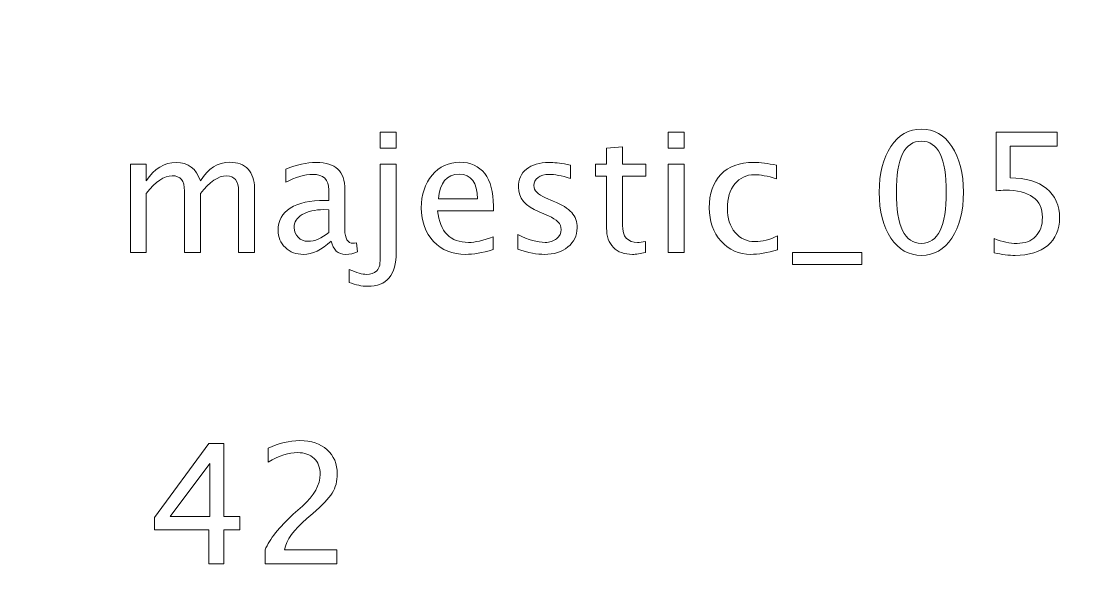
# Model space of a CAD drawing. Header units: centimetres. Extents: x -10.4 to 10.4, y -14.9 to 14.9.
# Drawn here: x -7.14 to -1.75, y 8.67 to 11.57 of the extents above; entities that cross this region are included whole.
import ezdxf

# ---------------------------------------------------------------- set-up
doc = ezdxf.new("R2010")
doc.units = ezdxf.units.CM
doc.header["$MEASUREMENT"] = 0
doc.layers.add('Layer 1', color=7, linetype='Continuous')

msp = doc.modelspace()

# ---------------------------------------------------------------- linework, layer by layer
at = {"layer": 'Layer 1', "lineweight": 53}
msp.add_open_spline([(-10.45, -14.45), (-10.45, -14.45), (-10.45, 14.45), (-10.45, 14.45), (-10.45, 14.45), (-10.45, 14.72614), (-10.22614, 14.95), (-9.95, 14.95), (-9.95, 14.95), (-9.95, 14.95), (9.95, 14.95), (9.95, 14.95), (9.95, 14.95), (10.22614, 14.95), (10.45, 14.72614), (10.45, 14.45), (10.45, 14.45), (10.45, 14.45), (10.45, -14.45), (10.45, -14.45), (10.45, -14.45), (10.45, -14.72614), (10.22614, -14.95), (9.95, -14.95), (9.95, -14.95), (9.95, -14.95), (-9.95, -14.95), (-9.95, -14.95), (-9.95, -14.95), (-10.22614, -14.95), (-10.45, -14.72614), (-10.45, -14.45)], degree=3, knots=[0, 0, 0, 0, 0.1111111, 0.1111111, 0.1111111, 0.1111111, 0.2222222, 0.2222222, 0.2222222, 0.2222222, 0.3333333, 0.3333333, 0.3333333, 0.3333333, 0.4444444, 0.4444444, 0.4444444, 0.4444444, 0.5555556, 0.5555556, 0.5555556, 0.5555556, 0.6666667, 0.6666667, 0.6666667, 0.6666667, 0.7777778, 0.7777778, 0.7777778, 0.7777778, 1, 1, 1, 1], dxfattribs=at)
at = {"layer": 'Layer 1', "color": 5, "lineweight": 9}
for points, knots in [([(-5.31012, 10.9261), (-5.31012, 10.9261), (-5.31012, 11.00738), (-5.31012, 11.00738), (-5.31012, 11.00738), (-5.31012, 11.00738), (-5.22884, 11.00738), (-5.22884, 11.00738), (-5.22884, 11.00738), (-5.22884, 11.00738), (-5.22884, 10.9261), (-5.22884, 10.9261), (-5.22884, 10.9261), (-5.22884, 10.9261), (-5.31012, 10.9261), (-5.31012, 10.9261)], [0, 0, 0, 0, 0.2, 0.2, 0.2, 0.2, 0.4, 0.4, 0.4, 0.4, 0.6, 0.6, 0.6, 0.6, 1, 1, 1, 1]), ([(-3.84609, 10.9261), (-3.84609, 10.9261), (-3.84609, 11.00738), (-3.84609, 11.00738), (-3.84609, 11.00738), (-3.84609, 11.00738), (-3.76481, 11.00738), (-3.76481, 11.00738), (-3.76481, 11.00738), (-3.76481, 11.00738), (-3.76481, 10.9261), (-3.76481, 10.9261), (-3.76481, 10.9261), (-3.76481, 10.9261), (-3.84609, 10.9261), (-3.84609, 10.9261)], [0, 0, 0, 0, 0.2, 0.2, 0.2, 0.2, 0.4, 0.4, 0.4, 0.4, 0.6, 0.6, 0.6, 0.6, 1, 1, 1, 1]), ([(-2.55815, 10.38), (-2.62236, 10.38), (-2.67415, 10.40949), (-2.71338, 10.46834), (-2.71338, 10.46834), (-2.75275, 10.52718), (-2.77236, 10.60479), (-2.77236, 10.70131), (-2.77236, 10.70131), (-2.77236, 10.79783), (-2.75275, 10.87544), (-2.71338, 10.93429), (-2.71338, 10.93429), (-2.67415, 10.99313), (-2.62236, 11.02262), (-2.55815, 11.02262), (-2.55815, 11.02262), (-2.49366, 11.02262), (-2.44188, 10.99327), (-2.40265, 10.93457), (-2.40265, 10.93457), (-2.36356, 10.87587), (-2.34394, 10.79811), (-2.34394, 10.70131), (-2.34394, 10.70131), (-2.34394, 10.60479), (-2.36356, 10.52718), (-2.40265, 10.46834), (-2.40265, 10.46834), (-2.44188, 10.40949), (-2.49366, 10.38), (-2.55815, 10.38)], [0, 0, 0, 0, 0.1111111, 0.1111111, 0.1111111, 0.1111111, 0.2222222, 0.2222222, 0.2222222, 0.2222222, 0.3333333, 0.3333333, 0.3333333, 0.3333333, 0.4444444, 0.4444444, 0.4444444, 0.4444444, 0.5555556, 0.5555556, 0.5555556, 0.5555556, 0.6666667, 0.6666667, 0.6666667, 0.6666667, 0.7777778, 0.7777778, 0.7777778, 0.7777778, 1, 1, 1, 1]), ([(-2.18703, 10.3927), (-2.18703, 10.3927), (-2.18703, 10.46551), (-2.18703, 10.46551), (-2.18703, 10.46551), (-2.14653, 10.44914), (-2.10814, 10.44096), (-2.07146, 10.44096), (-2.07146, 10.44096), (-2.03138, 10.44096), (-1.99977, 10.45281), (-1.97677, 10.47652), (-1.97677, 10.47652), (-1.95377, 10.50023), (-1.94234, 10.53282), (-1.94234, 10.57431), (-1.94234, 10.57431), (-1.94234, 10.6189), (-1.95857, 10.65305), (-1.99102, 10.67662), (-1.99102, 10.67662), (-2.02348, 10.70018), (-2.07047, 10.71189), (-2.13185, 10.71189), (-2.13185, 10.71189), (-2.1461, 10.71189), (-2.1612, 10.71091), (-2.17687, 10.70893), (-2.17687, 10.70893), (-2.17687, 10.70893), (-2.17687, 11.00738), (-2.17687, 11.00738), (-2.17687, 11.00738), (-2.17687, 11.00738), (-1.86698, 11.00738), (-1.86698, 11.00738), (-1.86698, 11.00738), (-1.86698, 11.00738), (-1.86698, 10.93626), (-1.86698, 10.93626), (-1.86698, 10.93626), (-1.86698, 10.93626), (-2.10575, 10.93626), (-2.10575, 10.93626), (-2.10575, 10.93626), (-2.10575, 10.93626), (-2.10575, 10.77455), (-2.10575, 10.77455), (-2.10575, 10.77455), (-2.02701, 10.77455), (-1.96562, 10.75649), (-1.92145, 10.72036), (-1.92145, 10.72036), (-1.87729, 10.68438), (-1.85513, 10.63442), (-1.85513, 10.5705), (-1.85513, 10.5705), (-1.85513, 10.51095), (-1.87517, 10.46438), (-1.91525, 10.43066), (-1.91525, 10.43066), (-1.95532, 10.39693), (-2.01064, 10.38), (-2.08119, 10.38), (-2.08119, 10.38), (-2.11266, 10.38), (-2.14794, 10.38423), (-2.18703, 10.3927)], [0, 0, 0, 0, 0.0555556, 0.0555556, 0.0555556, 0.0555556, 0.1111111, 0.1111111, 0.1111111, 0.1111111, 0.1666667, 0.1666667, 0.1666667, 0.1666667, 0.2222222, 0.2222222, 0.2222222, 0.2222222, 0.2777778, 0.2777778, 0.2777778, 0.2777778, 0.3333333, 0.3333333, 0.3333333, 0.3333333, 0.3888889, 0.3888889, 0.3888889, 0.3888889, 0.4444444, 0.4444444, 0.4444444, 0.4444444, 0.5, 0.5, 0.5, 0.5, 0.5555556, 0.5555556, 0.5555556, 0.5555556, 0.6111111, 0.6111111, 0.6111111, 0.6111111, 0.6666667, 0.6666667, 0.6666667, 0.6666667, 0.7222222, 0.7222222, 0.7222222, 0.7222222, 0.7777778, 0.7777778, 0.7777778, 0.7777778, 0.8333333, 0.8333333, 0.8333333, 0.8333333, 0.8888889, 0.8888889, 0.8888889, 0.8888889, 1, 1, 1, 1]), ([(-3.96208, 10.39538), (-3.9872, 10.38847), (-4.00907, 10.38508), (-4.02755, 10.38508), (-4.02755, 10.38508), (-4.06904, 10.38508), (-4.10136, 10.39693), (-4.1245, 10.42064), (-4.1245, 10.42064), (-4.14778, 10.44435), (-4.15935, 10.47723), (-4.15935, 10.51942), (-4.15935, 10.51942), (-4.15935, 10.51942), (-4.15935, 10.78301), (-4.15935, 10.78301), (-4.15935, 10.78301), (-4.15935, 10.78301), (-4.21552, 10.78301), (-4.21552, 10.78301), (-4.21552, 10.78301), (-4.21552, 10.78301), (-4.21552, 10.84398), (-4.21552, 10.84398), (-4.21552, 10.84398), (-4.21552, 10.84398), (-4.15935, 10.84398), (-4.15935, 10.84398), (-4.15935, 10.84398), (-4.15935, 10.84398), (-4.15935, 10.92511), (-4.15935, 10.92511), (-4.15935, 10.92511), (-4.15935, 10.92511), (-4.07807, 10.93288), (-4.07807, 10.93288), (-4.07807, 10.93288), (-4.07807, 10.93288), (-4.07807, 10.84398), (-4.07807, 10.84398), (-4.07807, 10.84398), (-4.07807, 10.84398), (-3.96039, 10.84398), (-3.96039, 10.84398), (-3.96039, 10.84398), (-3.96039, 10.84398), (-3.96039, 10.78301), (-3.96039, 10.78301), (-3.96039, 10.78301), (-3.96039, 10.78301), (-4.07807, 10.78301), (-4.07807, 10.78301), (-4.07807, 10.78301), (-4.07807, 10.78301), (-4.07807, 10.53409), (-4.07807, 10.53409), (-4.07807, 10.53409), (-4.07807, 10.47539), (-4.05253, 10.44604), (-4.00159, 10.44604), (-4.00159, 10.44604), (-3.99072, 10.44604), (-3.9776, 10.44787), (-3.96208, 10.4514), (-3.96208, 10.4514), (-3.96208, 10.4514), (-3.96208, 10.39538), (-3.96208, 10.39538)], [0, 0, 0, 0, 0.0555556, 0.0555556, 0.0555556, 0.0555556, 0.1111111, 0.1111111, 0.1111111, 0.1111111, 0.1666667, 0.1666667, 0.1666667, 0.1666667, 0.2222222, 0.2222222, 0.2222222, 0.2222222, 0.2777778, 0.2777778, 0.2777778, 0.2777778, 0.3333333, 0.3333333, 0.3333333, 0.3333333, 0.3888889, 0.3888889, 0.3888889, 0.3888889, 0.4444444, 0.4444444, 0.4444444, 0.4444444, 0.5, 0.5, 0.5, 0.5, 0.5555556, 0.5555556, 0.5555556, 0.5555556, 0.6111111, 0.6111111, 0.6111111, 0.6111111, 0.6666667, 0.6666667, 0.6666667, 0.6666667, 0.7222222, 0.7222222, 0.7222222, 0.7222222, 0.7777778, 0.7777778, 0.7777778, 0.7777778, 0.8333333, 0.8333333, 0.8333333, 0.8333333, 0.8888889, 0.8888889, 0.8888889, 0.8888889, 1, 1, 1, 1]), ([(-2.55829, 10.44096), (-2.47349, 10.44096), (-2.43115, 10.52774), (-2.43115, 10.70131), (-2.43115, 10.70131), (-2.43115, 10.87488), (-2.47349, 10.96166), (-2.55829, 10.96166), (-2.55829, 10.96166), (-2.64282, 10.96166), (-2.68515, 10.87488), (-2.68515, 10.70131), (-2.68515, 10.70131), (-2.68515, 10.52774), (-2.64282, 10.44096), (-2.55829, 10.44096)], [0, 0, 0, 0, 0.2, 0.2, 0.2, 0.2, 0.4, 0.4, 0.4, 0.4, 0.6, 0.6, 0.6, 0.6, 1, 1, 1, 1]), ([(-6.58168, 10.39524), (-6.58168, 10.39524), (-6.58168, 10.84398), (-6.58168, 10.84398), (-6.58168, 10.84398), (-6.58168, 10.84398), (-6.5004, 10.84398), (-6.5004, 10.84398), (-6.5004, 10.84398), (-6.5004, 10.84398), (-6.5004, 10.75917), (-6.5004, 10.75917), (-6.5004, 10.75917), (-6.46075, 10.82196), (-6.40995, 10.85329), (-6.34772, 10.85329), (-6.34772, 10.85329), (-6.28774, 10.85329), (-6.24696, 10.82196), (-6.22523, 10.75917), (-6.22523, 10.75917), (-6.18671, 10.82253), (-6.13647, 10.85414), (-6.07481, 10.85414), (-6.07481, 10.85414), (-6.03544, 10.85414), (-6.00482, 10.84256), (-5.98294, 10.81928), (-5.98294, 10.81928), (-5.96107, 10.796), (-5.95006, 10.7634), (-5.95006, 10.72149), (-5.95006, 10.72149), (-5.95006, 10.72149), (-5.95006, 10.39524), (-5.95006, 10.39524), (-5.95006, 10.39524), (-5.95006, 10.39524), (-6.03134, 10.39524), (-6.03134, 10.39524), (-6.03134, 10.39524), (-6.03134, 10.39524), (-6.03134, 10.70808), (-6.03134, 10.70808), (-6.03134, 10.70808), (-6.03134, 10.75917), (-6.05166, 10.78471), (-6.0923, 10.78471), (-6.0923, 10.78471), (-6.1345, 10.78471), (-6.17881, 10.75493), (-6.22523, 10.69524), (-6.22523, 10.69524), (-6.22523, 10.69524), (-6.22523, 10.39524), (-6.22523, 10.39524), (-6.22523, 10.39524), (-6.22523, 10.39524), (-6.30651, 10.39524), (-6.30651, 10.39524), (-6.30651, 10.39524), (-6.30651, 10.39524), (-6.30651, 10.70837), (-6.30651, 10.70837), (-6.30651, 10.70837), (-6.30651, 10.75987), (-6.32711, 10.78555), (-6.36846, 10.78555), (-6.36846, 10.78555), (-6.40952, 10.78555), (-6.45355, 10.75564), (-6.5004, 10.69567), (-6.5004, 10.69567), (-6.5004, 10.69567), (-6.5004, 10.39524), (-6.5004, 10.39524), (-6.5004, 10.39524), (-6.5004, 10.39524), (-6.58168, 10.39524), (-6.58168, 10.39524)], [0, 0, 0, 0, 0.047619, 0.047619, 0.047619, 0.047619, 0.0952381, 0.0952381, 0.0952381, 0.0952381, 0.1428571, 0.1428571, 0.1428571, 0.1428571, 0.1904762, 0.1904762, 0.1904762, 0.1904762, 0.2380952, 0.2380952, 0.2380952, 0.2380952, 0.2857143, 0.2857143, 0.2857143, 0.2857143, 0.3333333, 0.3333333, 0.3333333, 0.3333333, 0.3809524, 0.3809524, 0.3809524, 0.3809524, 0.4285714, 0.4285714, 0.4285714, 0.4285714, 0.4761905, 0.4761905, 0.4761905, 0.4761905, 0.5238095, 0.5238095, 0.5238095, 0.5238095, 0.5714286, 0.5714286, 0.5714286, 0.5714286, 0.6190476, 0.6190476, 0.6190476, 0.6190476, 0.6666667, 0.6666667, 0.6666667, 0.6666667, 0.7142857, 0.7142857, 0.7142857, 0.7142857, 0.7619048, 0.7619048, 0.7619048, 0.7619048, 0.8095238, 0.8095238, 0.8095238, 0.8095238, 0.8571429, 0.8571429, 0.8571429, 0.8571429, 0.9047619, 0.9047619, 0.9047619, 0.9047619, 1, 1, 1, 1]), ([(-5.55989, 10.45239), (-5.60871, 10.40752), (-5.6557, 10.38508), (-5.70086, 10.38508), (-5.70086, 10.38508), (-5.73797, 10.38508), (-5.76887, 10.39665), (-5.79329, 10.41993), (-5.79329, 10.41993), (-5.81784, 10.44322), (-5.83012, 10.47257), (-5.83012, 10.50799), (-5.83012, 10.50799), (-5.83012, 10.55695), (-5.80951, 10.59463), (-5.76831, 10.62088), (-5.76831, 10.62088), (-5.7271, 10.64712), (-5.66798, 10.66025), (-5.59093, 10.66025), (-5.59093, 10.66025), (-5.59093, 10.66025), (-5.57188, 10.66025), (-5.57188, 10.66025), (-5.57188, 10.66025), (-5.57188, 10.66025), (-5.57188, 10.71429), (-5.57188, 10.71429), (-5.57188, 10.71429), (-5.57188, 10.76636), (-5.59898, 10.79233), (-5.6533, 10.79233), (-5.6533, 10.79233), (-5.69535, 10.79233), (-5.74136, 10.77906), (-5.79117, 10.75253), (-5.79117, 10.75253), (-5.79117, 10.75253), (-5.79117, 10.81942), (-5.79117, 10.81942), (-5.79117, 10.81942), (-5.73642, 10.842), (-5.68477, 10.85329), (-5.63637, 10.85329), (-5.63637, 10.85329), (-5.58656, 10.85329), (-5.54973, 10.842), (-5.52616, 10.81928), (-5.52616, 10.81928), (-5.50246, 10.79656), (-5.4906, 10.76157), (-5.4906, 10.71429), (-5.4906, 10.71429), (-5.4906, 10.71429), (-5.4906, 10.51152), (-5.4906, 10.51152), (-5.4906, 10.51152), (-5.4906, 10.46509), (-5.47635, 10.44181), (-5.4477, 10.44181), (-5.4477, 10.44181), (-5.44418, 10.44181), (-5.43895, 10.44237), (-5.43204, 10.4435), (-5.43204, 10.4435), (-5.43204, 10.4435), (-5.42625, 10.39834), (-5.42625, 10.39834), (-5.42625, 10.39834), (-5.44474, 10.38945), (-5.46506, 10.38508), (-5.48736, 10.38508), (-5.48736, 10.38508), (-5.52532, 10.38508), (-5.54945, 10.40752), (-5.55989, 10.45239)], [0, 0, 0, 0, 0.05, 0.05, 0.05, 0.05, 0.1, 0.1, 0.1, 0.1, 0.15, 0.15, 0.15, 0.15, 0.2, 0.2, 0.2, 0.2, 0.25, 0.25, 0.25, 0.25, 0.3, 0.3, 0.3, 0.3, 0.35, 0.35, 0.35, 0.35, 0.4, 0.4, 0.4, 0.4, 0.45, 0.45, 0.45, 0.45, 0.5, 0.5, 0.5, 0.5, 0.55, 0.55, 0.55, 0.55, 0.6, 0.6, 0.6, 0.6, 0.65, 0.65, 0.65, 0.65, 0.7, 0.7, 0.7, 0.7, 0.75, 0.75, 0.75, 0.75, 0.8, 0.8, 0.8, 0.8, 0.85, 0.85, 0.85, 0.85, 0.9, 0.9, 0.9, 0.9, 1, 1, 1, 1]), ([(-5.46845, 10.24284), (-5.46845, 10.24284), (-5.46845, 10.30803), (-5.46845, 10.30803), (-5.46845, 10.30803), (-5.43035, 10.29166), (-5.40128, 10.28348), (-5.38138, 10.28348), (-5.38138, 10.28348), (-5.35881, 10.28348), (-5.34117, 10.28955), (-5.32875, 10.30168), (-5.32875, 10.30168), (-5.32042, 10.30987), (-5.31534, 10.31932), (-5.31323, 10.32976), (-5.31323, 10.32976), (-5.31111, 10.34021), (-5.31012, 10.36208), (-5.31012, 10.39538), (-5.31012, 10.39538), (-5.31012, 10.39538), (-5.31012, 10.84398), (-5.31012, 10.84398), (-5.31012, 10.84398), (-5.31012, 10.84398), (-5.22884, 10.84398), (-5.22884, 10.84398), (-5.22884, 10.84398), (-5.22884, 10.84398), (-5.22884, 10.39552), (-5.22884, 10.39552), (-5.22884, 10.39552), (-5.22884, 10.28023), (-5.27753, 10.22252), (-5.37503, 10.22252), (-5.37503, 10.22252), (-5.40396, 10.22252), (-5.43515, 10.22929), (-5.46845, 10.24284)], [0, 0, 0, 0, 0.0909091, 0.0909091, 0.0909091, 0.0909091, 0.1818182, 0.1818182, 0.1818182, 0.1818182, 0.2727273, 0.2727273, 0.2727273, 0.2727273, 0.3636364, 0.3636364, 0.3636364, 0.3636364, 0.4545455, 0.4545455, 0.4545455, 0.4545455, 0.5454545, 0.5454545, 0.5454545, 0.5454545, 0.6363636, 0.6363636, 0.6363636, 0.6363636, 0.7272727, 0.7272727, 0.7272727, 0.7272727, 0.8181818, 0.8181818, 0.8181818, 0.8181818, 1, 1, 1, 1]), ([(-4.73679, 10.40963), (-4.7914, 10.39326), (-4.8381, 10.38508), (-4.87705, 10.38508), (-4.87705, 10.38508), (-4.94351, 10.38508), (-4.99756, 10.40709), (-5.03919, 10.45098), (-5.03919, 10.45098), (-5.08082, 10.49486), (-5.1017, 10.55173), (-5.1017, 10.62172), (-5.1017, 10.62172), (-5.1017, 10.6896), (-5.08336, 10.74534), (-5.04653, 10.78894), (-5.04653, 10.78894), (-5.0097, 10.8324), (-4.96256, 10.85414), (-4.90513, 10.85414), (-4.90513, 10.85414), (-4.8508, 10.85414), (-4.80875, 10.8348), (-4.77912, 10.79614), (-4.77912, 10.79614), (-4.74949, 10.75747), (-4.73467, 10.70272), (-4.73467, 10.63174), (-4.73467, 10.63174), (-4.73467, 10.63174), (-4.73509, 10.60691), (-4.73509, 10.60691), (-4.73509, 10.60691), (-4.73509, 10.60691), (-5.01873, 10.60691), (-5.01873, 10.60691), (-5.01873, 10.60691), (-5.00687, 10.49966), (-4.95452, 10.44604), (-4.86181, 10.44604), (-4.86181, 10.44604), (-4.8278, 10.44604), (-4.78617, 10.45564), (-4.73679, 10.47483), (-4.73679, 10.47483), (-4.73679, 10.47483), (-4.73679, 10.40963), (-4.73679, 10.40963)], [0, 0, 0, 0, 0.0769231, 0.0769231, 0.0769231, 0.0769231, 0.1538462, 0.1538462, 0.1538462, 0.1538462, 0.2307692, 0.2307692, 0.2307692, 0.2307692, 0.3076923, 0.3076923, 0.3076923, 0.3076923, 0.3846154, 0.3846154, 0.3846154, 0.3846154, 0.4615385, 0.4615385, 0.4615385, 0.4615385, 0.5384615, 0.5384615, 0.5384615, 0.5384615, 0.6153846, 0.6153846, 0.6153846, 0.6153846, 0.6923077, 0.6923077, 0.6923077, 0.6923077, 0.7692308, 0.7692308, 0.7692308, 0.7692308, 0.8461538, 0.8461538, 0.8461538, 0.8461538, 1, 1, 1, 1]), ([(-4.61049, 10.41133), (-4.61049, 10.41133), (-4.61049, 10.48583), (-4.61049, 10.48583), (-4.61049, 10.48583), (-4.55729, 10.4593), (-4.51114, 10.44604), (-4.47177, 10.44604), (-4.47177, 10.44604), (-4.44835, 10.44604), (-4.42888, 10.45239), (-4.41349, 10.46509), (-4.41349, 10.46509), (-4.39811, 10.47765), (-4.39035, 10.49345), (-4.39035, 10.5125), (-4.39035, 10.5125), (-4.39035, 10.5403), (-4.41194, 10.5633), (-4.45512, 10.58151), (-4.45512, 10.58151), (-4.45512, 10.58151), (-4.50268, 10.60169), (-4.50268, 10.60169), (-4.50268, 10.60169), (-4.57281, 10.63076), (-4.60795, 10.67281), (-4.60795, 10.72742), (-4.60795, 10.72742), (-4.60795, 10.7665), (-4.59412, 10.79727), (-4.56646, 10.8197), (-4.56646, 10.8197), (-4.5388, 10.84214), (-4.50084, 10.85329), (-4.45272, 10.85329), (-4.45272, 10.85329), (-4.42775, 10.85329), (-4.3967, 10.8499), (-4.35987, 10.84299), (-4.35987, 10.84299), (-4.35987, 10.84299), (-4.34294, 10.83974), (-4.34294, 10.83974), (-4.34294, 10.83974), (-4.34294, 10.83974), (-4.34294, 10.77201), (-4.34294, 10.77201), (-4.34294, 10.77201), (-4.38824, 10.78555), (-4.42436, 10.79233), (-4.45131, 10.79233), (-4.45131, 10.79233), (-4.47502, 10.79233), (-4.49379, 10.78711), (-4.50804, 10.77681), (-4.50804, 10.77681), (-4.52215, 10.7665), (-4.52921, 10.75268), (-4.52921, 10.73532), (-4.52921, 10.73532), (-4.52921, 10.71091), (-4.50945, 10.69016), (-4.4698, 10.67337), (-4.4698, 10.67337), (-4.4698, 10.67337), (-4.43071, 10.65686), (-4.43071, 10.65686), (-4.43071, 10.65686), (-4.3864, 10.63823), (-4.35507, 10.61848), (-4.33673, 10.59774), (-4.33673, 10.59774), (-4.31824, 10.57699), (-4.30907, 10.55103), (-4.30907, 10.51998), (-4.30907, 10.51998), (-4.30907, 10.48061), (-4.32459, 10.4483), (-4.35578, 10.42304), (-4.35578, 10.42304), (-4.38682, 10.39778), (-4.42662, 10.38508), (-4.47502, 10.38508), (-4.47502, 10.38508), (-4.51227, 10.38508), (-4.55729, 10.39383), (-4.61049, 10.41133)], [0, 0, 0, 0, 0.0434783, 0.0434783, 0.0434783, 0.0434783, 0.0869565, 0.0869565, 0.0869565, 0.0869565, 0.1304348, 0.1304348, 0.1304348, 0.1304348, 0.173913, 0.173913, 0.173913, 0.173913, 0.2173913, 0.2173913, 0.2173913, 0.2173913, 0.2608696, 0.2608696, 0.2608696, 0.2608696, 0.3043478, 0.3043478, 0.3043478, 0.3043478, 0.3478261, 0.3478261, 0.3478261, 0.3478261, 0.3913043, 0.3913043, 0.3913043, 0.3913043, 0.4347826, 0.4347826, 0.4347826, 0.4347826, 0.4782609, 0.4782609, 0.4782609, 0.4782609, 0.5217391, 0.5217391, 0.5217391, 0.5217391, 0.5652174, 0.5652174, 0.5652174, 0.5652174, 0.6086957, 0.6086957, 0.6086957, 0.6086957, 0.6521739, 0.6521739, 0.6521739, 0.6521739, 0.6956522, 0.6956522, 0.6956522, 0.6956522, 0.7391304, 0.7391304, 0.7391304, 0.7391304, 0.7826087, 0.7826087, 0.7826087, 0.7826087, 0.826087, 0.826087, 0.826087, 0.826087, 0.8695652, 0.8695652, 0.8695652, 0.8695652, 0.9130435, 0.9130435, 0.9130435, 0.9130435, 1, 1, 1, 1]), ([(-3.84609, 10.39524), (-3.84609, 10.39524), (-3.84609, 10.84398), (-3.84609, 10.84398), (-3.84609, 10.84398), (-3.84609, 10.84398), (-3.76481, 10.84398), (-3.76481, 10.84398), (-3.76481, 10.84398), (-3.76481, 10.84398), (-3.76481, 10.39524), (-3.76481, 10.39524), (-3.76481, 10.39524), (-3.76481, 10.39524), (-3.84609, 10.39524), (-3.84609, 10.39524)], [0, 0, 0, 0, 0.2, 0.2, 0.2, 0.2, 0.4, 0.4, 0.4, 0.4, 0.6, 0.6, 0.6, 0.6, 1, 1, 1, 1]), ([(-3.28983, 10.40879), (-3.34246, 10.39298), (-3.3879, 10.38508), (-3.42614, 10.38508), (-3.42614, 10.38508), (-3.48682, 10.38508), (-3.53705, 10.40752), (-3.57699, 10.45225), (-3.57699, 10.45225), (-3.61692, 10.49712), (-3.63696, 10.55371), (-3.63696, 10.62187), (-3.63696, 10.62187), (-3.63696, 10.69468), (-3.6172, 10.75155), (-3.57769, 10.79219), (-3.57769, 10.79219), (-3.53818, 10.83297), (-3.48301, 10.85329), (-3.41217, 10.85329), (-3.41217, 10.85329), (-3.37731, 10.85329), (-3.33809, 10.84849), (-3.29491, 10.8389), (-3.29491, 10.8389), (-3.29491, 10.8389), (-3.29491, 10.77031), (-3.29491, 10.77031), (-3.29491, 10.77031), (-3.34077, 10.78386), (-3.37816, 10.79063), (-3.40695, 10.79063), (-3.40695, 10.79063), (-3.44872, 10.79063), (-3.48216, 10.77497), (-3.50714, 10.74379), (-3.50714, 10.74379), (-3.53211, 10.7126), (-3.54467, 10.67097), (-3.54467, 10.61904), (-3.54467, 10.61904), (-3.54467, 10.56867), (-3.53169, 10.52803), (-3.50587, 10.49684), (-3.50587, 10.49684), (-3.48004, 10.4658), (-3.44632, 10.45027), (-3.40441, 10.45027), (-3.40441, 10.45027), (-3.3673, 10.45027), (-3.3292, 10.45987), (-3.28983, 10.47906), (-3.28983, 10.47906), (-3.28983, 10.47906), (-3.28983, 10.40879), (-3.28983, 10.40879)], [0, 0, 0, 0, 0.0666667, 0.0666667, 0.0666667, 0.0666667, 0.1333333, 0.1333333, 0.1333333, 0.1333333, 0.2, 0.2, 0.2, 0.2, 0.2666667, 0.2666667, 0.2666667, 0.2666667, 0.3333333, 0.3333333, 0.3333333, 0.3333333, 0.4, 0.4, 0.4, 0.4, 0.4666667, 0.4666667, 0.4666667, 0.4666667, 0.5333333, 0.5333333, 0.5333333, 0.5333333, 0.6, 0.6, 0.6, 0.6, 0.6666667, 0.6666667, 0.6666667, 0.6666667, 0.7333333, 0.7333333, 0.7333333, 0.7333333, 0.8, 0.8, 0.8, 0.8, 0.8666667, 0.8666667, 0.8666667, 0.8666667, 1, 1, 1, 1]), ([(-5.01449, 10.66787), (-5.01449, 10.66787), (-4.81637, 10.66787), (-4.81637, 10.66787), (-4.81637, 10.66787), (-4.81637, 10.75141), (-4.84756, 10.79317), (-4.90979, 10.79317), (-4.90979, 10.79317), (-4.97244, 10.79317), (-5.0073, 10.75141), (-5.01449, 10.66787)], [0, 0, 0, 0, 0.25, 0.25, 0.25, 0.25, 0.5, 0.5, 0.5, 0.5, 1, 1, 1, 1]), ([(-5.57188, 10.4967), (-5.57188, 10.4967), (-5.57188, 10.61199), (-5.57188, 10.61199), (-5.57188, 10.61199), (-5.57188, 10.61199), (-5.59799, 10.61283), (-5.59799, 10.61283), (-5.59799, 10.61283), (-5.64314, 10.61283), (-5.67955, 10.60451), (-5.70735, 10.58786), (-5.70735, 10.58786), (-5.73501, 10.57107), (-5.74884, 10.54891), (-5.74884, 10.52125), (-5.74884, 10.52125), (-5.74884, 10.50192), (-5.74192, 10.48555), (-5.72823, 10.47215), (-5.72823, 10.47215), (-5.7144, 10.45874), (-5.69761, 10.45197), (-5.67772, 10.45197), (-5.67772, 10.45197), (-5.64385, 10.45197), (-5.60857, 10.46692), (-5.57188, 10.4967)], [0, 0, 0, 0, 0.125, 0.125, 0.125, 0.125, 0.25, 0.25, 0.25, 0.25, 0.375, 0.375, 0.375, 0.375, 0.5, 0.5, 0.5, 0.5, 0.625, 0.625, 0.625, 0.625, 0.75, 0.75, 0.75, 0.75, 1, 1, 1, 1]), ([(-3.21348, 10.33428), (-3.21348, 10.33428), (-3.21348, 10.39524), (-3.21348, 10.39524), (-3.21348, 10.39524), (-3.21348, 10.39524), (-2.86127, 10.39524), (-2.86127, 10.39524), (-2.86127, 10.39524), (-2.86127, 10.39524), (-2.86127, 10.33428), (-2.86127, 10.33428), (-2.86127, 10.33428), (-2.86127, 10.33428), (-3.21348, 10.33428), (-3.21348, 10.33428)], [0, 0, 0, 0, 0.2, 0.2, 0.2, 0.2, 0.4, 0.4, 0.4, 0.4, 0.6, 0.6, 0.6, 0.6, 1, 1, 1, 1]), ([(-5.89648, 8.80965), (-5.89648, 8.80965), (-5.89648, 8.88077), (-5.89648, 8.88077), (-5.89648, 8.88077), (-5.87277, 8.93623), (-5.82493, 8.99676), (-5.75282, 9.0621), (-5.75282, 9.0621), (-5.75282, 9.0621), (-5.70626, 9.10387), (-5.70626, 9.10387), (-5.70626, 9.10387), (-5.64629, 9.15834), (-5.61623, 9.21224), (-5.61623, 9.26586), (-5.61623, 9.26586), (-5.61623, 9.30015), (-5.62653, 9.32697), (-5.64699, 9.34658), (-5.64699, 9.34658), (-5.66745, 9.36619), (-5.69582, 9.37607), (-5.7318, 9.37607), (-5.7318, 9.37607), (-5.77385, 9.37607), (-5.82366, 9.35999), (-5.88124, 9.32781), (-5.88124, 9.32781), (-5.88124, 9.32781), (-5.88124, 9.39893), (-5.88124, 9.39893), (-5.88124, 9.39893), (-5.82691, 9.42433), (-5.77286, 9.43703), (-5.71896, 9.43703), (-5.71896, 9.43703), (-5.66167, 9.43703), (-5.61566, 9.42165), (-5.58095, 9.39075), (-5.58095, 9.39075), (-5.54638, 9.35984), (-5.52902, 9.31892), (-5.52902, 9.26784), (-5.52902, 9.26784), (-5.52902, 9.23115), (-5.53777, 9.19855), (-5.55527, 9.17019), (-5.55527, 9.17019), (-5.57291, 9.14169), (-5.6055, 9.10725), (-5.65334, 9.06661), (-5.65334, 9.06661), (-5.65334, 9.06661), (-5.68481, 9.0398), (-5.68481, 9.0398), (-5.68481, 9.0398), (-5.75028, 8.98435), (-5.7881, 8.93129), (-5.79826, 8.88077), (-5.79826, 8.88077), (-5.79826, 8.88077), (-5.53156, 8.88077), (-5.53156, 8.88077), (-5.53156, 8.88077), (-5.53156, 8.88077), (-5.53156, 8.80965), (-5.53156, 8.80965), (-5.53156, 8.80965), (-5.53156, 8.80965), (-5.89648, 8.80965), (-5.89648, 8.80965)], [0, 0, 0, 0, 0.0526316, 0.0526316, 0.0526316, 0.0526316, 0.1052632, 0.1052632, 0.1052632, 0.1052632, 0.1578947, 0.1578947, 0.1578947, 0.1578947, 0.2105263, 0.2105263, 0.2105263, 0.2105263, 0.2631579, 0.2631579, 0.2631579, 0.2631579, 0.3157895, 0.3157895, 0.3157895, 0.3157895, 0.3684211, 0.3684211, 0.3684211, 0.3684211, 0.4210526, 0.4210526, 0.4210526, 0.4210526, 0.4736842, 0.4736842, 0.4736842, 0.4736842, 0.5263158, 0.5263158, 0.5263158, 0.5263158, 0.5789474, 0.5789474, 0.5789474, 0.5789474, 0.6315789, 0.6315789, 0.6315789, 0.6315789, 0.6842105, 0.6842105, 0.6842105, 0.6842105, 0.7368421, 0.7368421, 0.7368421, 0.7368421, 0.7894737, 0.7894737, 0.7894737, 0.7894737, 0.8421053, 0.8421053, 0.8421053, 0.8421053, 0.8947368, 0.8947368, 0.8947368, 0.8947368, 1, 1, 1, 1]), ([(-6.18294, 8.80965), (-6.18294, 8.80965), (-6.18294, 8.98322), (-6.18294, 8.98322), (-6.18294, 8.98322), (-6.18294, 8.98322), (-6.45895, 8.98322), (-6.45895, 8.98322), (-6.45895, 8.98322), (-6.45895, 8.98322), (-6.45895, 9.04502), (-6.45895, 9.04502), (-6.45895, 9.04502), (-6.45895, 9.04502), (-6.18294, 9.42179), (-6.18294, 9.42179), (-6.18294, 9.42179), (-6.18294, 9.42179), (-6.10674, 9.42179), (-6.10674, 9.42179), (-6.10674, 9.42179), (-6.10674, 9.42179), (-6.10674, 9.0501), (-6.10674, 9.0501), (-6.10674, 9.0501), (-6.10674, 9.0501), (-6.02461, 9.0501), (-6.02461, 9.0501), (-6.02461, 9.0501), (-6.02461, 9.0501), (-6.02461, 8.98322), (-6.02461, 8.98322), (-6.02461, 8.98322), (-6.02461, 8.98322), (-6.10674, 8.98322), (-6.10674, 8.98322), (-6.10674, 8.98322), (-6.10674, 8.98322), (-6.10674, 8.80965), (-6.10674, 8.80965), (-6.10674, 8.80965), (-6.10674, 8.80965), (-6.18294, 8.80965), (-6.18294, 8.80965)], [0, 0, 0, 0, 0.0833333, 0.0833333, 0.0833333, 0.0833333, 0.1666667, 0.1666667, 0.1666667, 0.1666667, 0.25, 0.25, 0.25, 0.25, 0.3333333, 0.3333333, 0.3333333, 0.3333333, 0.4166667, 0.4166667, 0.4166667, 0.4166667, 0.5, 0.5, 0.5, 0.5, 0.5833333, 0.5833333, 0.5833333, 0.5833333, 0.6666667, 0.6666667, 0.6666667, 0.6666667, 0.75, 0.75, 0.75, 0.75, 0.8333333, 0.8333333, 0.8333333, 0.8333333, 1, 1, 1, 1]), ([(-6.37866, 9.0501), (-6.37866, 9.0501), (-6.17786, 9.0501), (-6.17786, 9.0501), (-6.17786, 9.0501), (-6.17786, 9.0501), (-6.17786, 9.32132), (-6.17786, 9.32132), (-6.17786, 9.32132), (-6.17786, 9.32132), (-6.37866, 9.0501), (-6.37866, 9.0501)], [0, 0, 0, 0, 0.25, 0.25, 0.25, 0.25, 0.5, 0.5, 0.5, 0.5, 1, 1, 1, 1])]:
    msp.add_open_spline(points, degree=3, knots=knots, dxfattribs=at)

doc.saveas('drawing.dxf')
